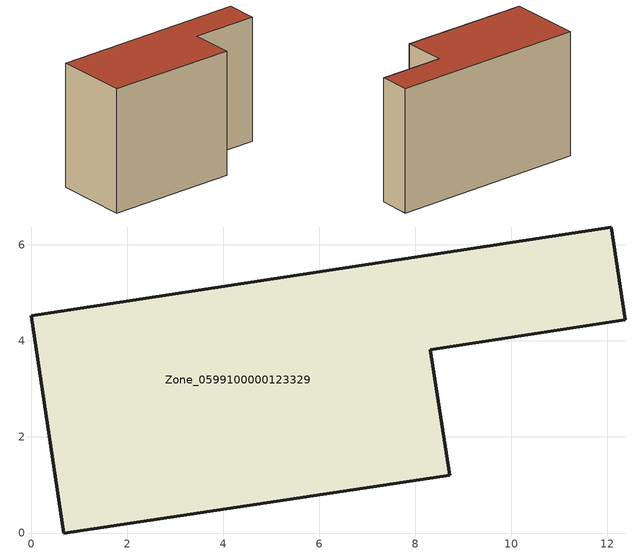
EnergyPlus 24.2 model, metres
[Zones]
Zone_0599100000123329
 floor ground (C_G): 0,4.52 12.08,6.37 12.38,4.44 8.32,3.82 8.72,1.2 0.69,0 z0
 wall outside (C_F): 0.69,0 8.72,1.2 8.32,3.82 12.38,4.44 12.08,6.37 0,4.52 0.69,0 z0:7.79
 roof outside (C_R): 12.08,6.37 0,4.52 0.69,0 8.72,1.2 8.32,3.82 12.38,4.44 z7.79
[BUILDING]
Pand.0599100000123329: North Axis=0; Terrain=City; Loads Convergence Tolerance Value=0.04; Temperature Convergence Tolerance Value=0.4; Solar Distribution=FullExterior; Maximum Number of Warmup Days=25; Minimum Number of Warmup Days=1
[Site:Location]
Rotterdam.The.Hague.AP_ZH_NLD Design_Conditions: Latitude=51.96; Longitude=4.45; Time Zone=1; Elevation=-4.5
[SITE:GROUNDTEMPERATURE:BUILDINGSURFACE]
18, 18, 18, 18, 18, 18, 18, 18, 18, 18, 18, 18
[MATERIAL] Thermal Absorptance=0.9; Solar Absorptance=0.7; Visible Absorptance=0.7
Name | Roughness | Thickness | Conductivity | Density | Specific Heat
G.TI.1946 | MediumSmooth | 0.15 | 1 | 540 | 1210
F.TI.1946 | Rough | 0.3 | 0.857143 | 1920 | 840
R.TI.1946 | MediumRough | 0.2 | 0.1 | 1500 | 1000
[CONSTRUCTION]
C_G: G.TI.1946
C_F: F.TI.1946
C_R: R.TI.1946
[ZONE]
Zone_0599100000123329: Type=1; Multiplier=1; Ceiling Height=Autocalculate; Volume=Autocalculate; Floor Area=autocalculate; Part of Total Floor Area=Yes
[ZONEINFILTRATION:DESIGNFLOWRATE]
Infil_Zone_0599100000123329: Zone or ZoneList or Space or SpaceList=Zone_0599100000123329; Schedule=AlwaysOn; Design Flow Rate Calculation Method=Flow/Area; Flow Rate per Floor Area=0.003; Constant Term Coefficient=1; Temperature Term Coefficient=0; Velocity Term Coefficient=0; Velocity Squared Term Coefficient=0
[HVACTEMPLATE:ZONE:IDEALLOADSAIRSYSTEM]
Zone_0599100000123329: Maximum Heating Supply Air Temperature=50; Minimum Cooling Supply Air Temperature=13; Maximum Heating Supply Air Humidity Ratio=0.0156; Minimum Cooling Supply Air Humidity Ratio=0.0077; Heating Limit=NoLimit; Cooling Limit=NoLimit; Dehumidification Control Type=ConstantSensibleHeatRatio; Cooling Sensible Heat Ratio=0.7; Dehumidification Setpoint=60; Humidification Control Type=None; Humidification Setpoint=30; Outdoor Air Method=None; Outdoor Air Flow Rate per Person=0.00944; Outdoor Air Flow Rate per Zone Floor Area=0; Outdoor Air Flow Rate per Zone=0; Demand Controlled Ventilation Type=None; Outdoor Air Economizer Type=NoEconomizer; Heat Recovery Type=None; Sensible Heat Recovery Effectiveness=0.7; Latent Heat Recovery Effectiveness=0.65
[ZONECONTROL:THERMOSTAT]
ThermostatControl_Zone_0599100000123329: Zone or ZoneList=Zone_0599100000123329; Control Type Schedule=DualSetpointControlType; Control 1=Thermostat_Zone_0599100000123329; Temperature Difference Between Cutout And Setpoint=0
[THERMOSTATSETPOINT:DUALSETPOINT]
Thermostat_Zone_0599100000123329: Heating Setpoint Temperature Schedule=HeatingSetpoint_Zone_0599100000123329; Cooling Setpoint Temperature Schedule=CoolingSetpoint_Zone_0599100000123329
[SCHEDULE:COMPACT]
HeatingSetpoint_Zone_0599100000123329: Through: 12/31, For: AllDays, Until: 24:00, 21
CoolingSetpoint_Zone_0599100000123329: Through: 12/31, For: AllDays, Until: 24:00, 24
DualSetpointControlType: Through: 12/31, For: AllDays, Until: 24:00, 4
AlwaysOn: Through: 12/31, For: AllDays, Until: 24:00, 1
